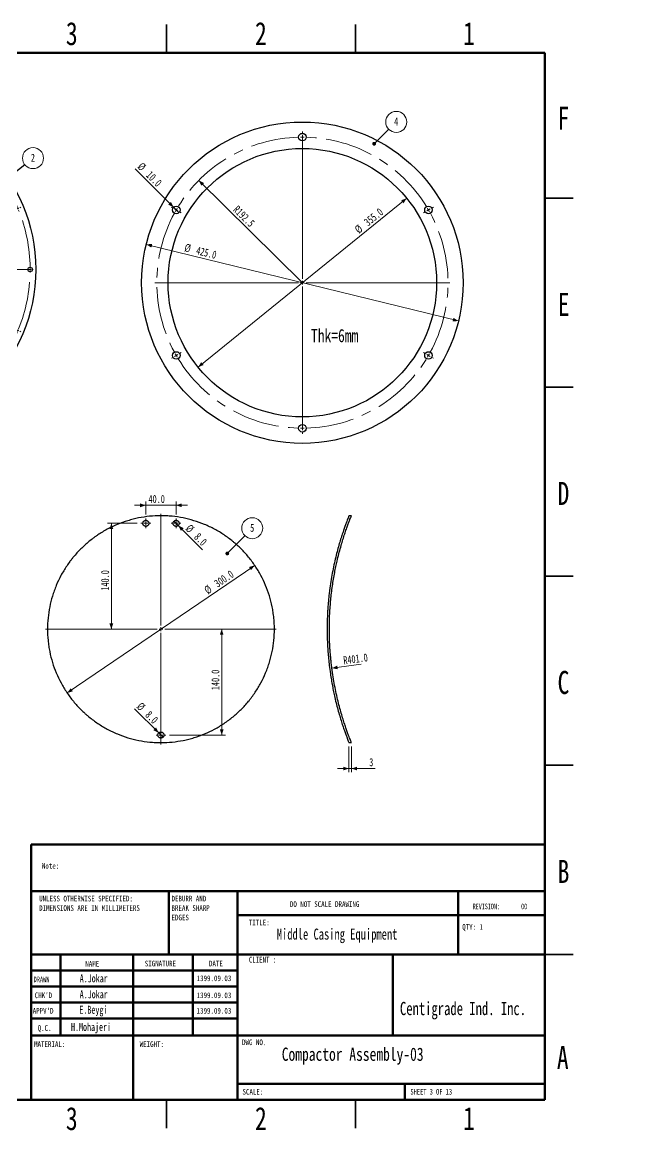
# Paper-space layout 'Sheet3' of a CAD drawing. Header units: millimetres. Extents: x 0 to 433, y 0 to 295.
# Drawn here: x 271.9 to 433.2, y 0 to 295 of the extents above; entities that cross this region are included whole.
import ezdxf

# ---------------------------------------------------------------- set-up
doc = ezdxf.new("R2010")
doc.units = ezdxf.units.MM
doc.linetypes.add('CENTERX2', pattern=[20.32, 12.7, -2.54, 2.54, -2.54])
doc.styles.add('SLDTEXTSTYLE0', font='TXT', dxfattribs={"width": 0.75})
doc.styles.add('SLDTEXTSTYLE1', font='TXT', dxfattribs={"width": 0.686449})
doc.styles.add('SLDTEXTSTYLE2', font='TXT', dxfattribs={"width": 0.652778})
doc.styles.add('SLDTEXTSTYLE3', font='TXT', dxfattribs={"width": 0.692308})
doc.styles.add('SLDTEXTSTYLE4', font='TXT', dxfattribs={"width": 0.7})
doc.dimstyles.new('SLDDIMSTYLE18', dxfattribs={"dimtxt": 2.116667, "dimasz": 1.5, "dimexe": 0, "dimexo": 0.0625, "dimgap": 0.529167, "dimtad": 1, "dimdec": 1, "dimlfac": 5, "dimrnd": 1e-09, "dimzin": 4, "dimdsep": 46, "dimtxsty": 'SLDTEXTSTYLE0', "dimsah": 1, "dimcen": 0, "dimadec": 0, "dimazin": 1, "dimtfac": 1, "dimtdec": 0, "dimtmove": 0, "dimatfit": 3, "dimfxl": 1, "dimfrac": 2, "dimtolj": 1, "dimtzin": 12, "dimarcsym": 0})
doc.dimstyles.new('SLDDIMSTYLE19', dxfattribs={"dimtxt": 2.116667, "dimasz": 1.5, "dimexe": 0, "dimexo": 0.0625, "dimgap": 0.529167, "dimtad": 1, "dimdec": 1, "dimlfac": 5, "dimrnd": 1e-09, "dimzin": 12, "dimdsep": 46, "dimtxsty": 'SLDTEXTSTYLE0', "dimsah": 1, "dimcen": 0, "dimadec": 0, "dimazin": 3, "dimtfac": 1, "dimtdec": 0, "dimtofl": 0, "dimtmove": 0, "dimatfit": 3, "dimfxl": 1, "dimfrac": 2, "dimtolj": 1, "dimtzin": 12, "dimarcsym": 0})
doc.dimstyles.new('SLDDIMSTYLE20', dxfattribs={"dimtxt": 2.116667, "dimasz": 1.5, "dimexe": 0, "dimexo": 0.0625, "dimgap": 0.529167, "dimtad": 1, "dimdec": 1, "dimlfac": 5, "dimrnd": 1e-09, "dimzin": 4, "dimdsep": 46, "dimtxsty": 'SLDTEXTSTYLE0', "dimblk1": 'NONE', "dimsah": 1, "dimcen": 0, "dimadec": 0, "dimazin": 1, "dimtfac": 1, "dimtdec": 0, "dimtmove": 0, "dimatfit": 3, "dimldrblk": 'NONE', "dimfxl": 1, "dimfrac": 2, "dimtolj": 1, "dimtzin": 12, "dimarcsym": 0})
doc.dimstyles.new('SLDDIMSTYLE25', dxfattribs={"dimtxt": 2.116667, "dimasz": 1.5, "dimexe": 0, "dimexo": 0.0625, "dimgap": 0.529167, "dimtad": 1, "dimdec": 1, "dimlfac": 5, "dimrnd": 1e-09, "dimzin": 4, "dimdsep": 46, "dimtxsty": 'SLDTEXTSTYLE0', "dimsah": 1, "dimcen": 0.09, "dimadec": 0, "dimazin": 1, "dimtfac": 1, "dimtdec": 0, "dimtmove": 0, "dimatfit": 0, "dimfxl": 1, "dimfrac": 2, "dimtolj": 1, "dimtzin": 12, "dimarcsym": 0})
doc.dimstyles.new('SLDDIMSTYLE26', dxfattribs={"dimtxt": 2.116667, "dimasz": 1.5, "dimexe": 0, "dimexo": 0.0625, "dimgap": 0.529167, "dimtad": 1, "dimdec": 1, "dimlfac": 5, "dimrnd": 1e-09, "dimzin": 4, "dimdsep": 46, "dimtxsty": 'SLDTEXTSTYLE0', "dimsah": 1, "dimcen": 0.09, "dimadec": 0, "dimazin": 1, "dimtfac": 1, "dimtdec": 0, "dimtofl": 0, "dimtmove": 0, "dimatfit": 3, "dimfxl": 1, "dimfrac": 2, "dimtolj": 1, "dimtzin": 12, "dimarcsym": 0})
doc.dimstyles.new('SLDDIMSTYLE27', dxfattribs={"dimtxt": 2.116667, "dimasz": 1.5, "dimexe": 0, "dimexo": 0.0625, "dimgap": 0.529167, "dimtad": 1, "dimdec": 1, "dimlfac": 5, "dimrnd": 1e-09, "dimzin": 4, "dimdsep": 46, "dimtxsty": 'SLDTEXTSTYLE0', "dimblk1": 'NONE', "dimblk2": 'NONE', "dimsah": 1, "dimcen": 0, "dimadec": 0, "dimazin": 1, "dimtfac": 1, "dimtdec": 0, "dimtofl": 0, "dimtmove": 0, "dimatfit": 3, "dimldrblk": 'NONE', "dimfxl": 1, "dimfrac": 2, "dimtolj": 1, "dimtzin": 12, "dimarcsym": 0})
doc.dimstyles.new('SLDDIMSTYLE28', dxfattribs={"dimtxt": 2.116667, "dimasz": 1.5, "dimexe": 0, "dimexo": 0.0625, "dimgap": 0.529167, "dimtad": 1, "dimdec": 0, "dimlfac": 5, "dimrnd": 1e-09, "dimzin": 12, "dimdsep": 46, "dimtxsty": 'SLDTEXTSTYLE0', "dimsah": 1, "dimcen": 0.09, "dimadec": 0, "dimazin": 3, "dimtfac": 1, "dimtdec": 0, "dimtmove": 0, "dimatfit": 0, "dimfxl": 1, "dimfrac": 2, "dimtolj": 1, "dimtzin": 12, "dimarcsym": 0})
doc.dimstyles.new('SLDDIMSTYLE3', dxfattribs={"dimtxt": 0.18, "dimasz": 1, "dimexe": 0, "dimexo": 0.0625, "dimgap": 0, "dimtad": 0, "dimtih": 1, "dimtoh": 1, "dimdec": 0, "dimrnd": 1e-09, "dimzin": 0, "dimdsep": 46, "dimtxsty": 'Standard', "dimblk1": 'DOT', "dimblk2": 'DOT', "dimsah": 1, "dimcen": 0.09, "dimadec": 0, "dimazin": 0, "dimtfac": 1, "dimtdec": 0, "dimtofl": 0, "dimtmove": 0, "dimatfit": 3, "dimldrblk": 'DOT', "dimfxl": 1, "dimfrac": 2, "dimtolj": 1, "dimtzin": 0, "dimarcsym": 0})

# ---------------------------------------------------------------- blocks, each defined once
blk = doc.blocks.new('SW_NOTE_38')
at = {"color": 0, "linetype": 'Continuous', "lineweight": 0, "char_height": 1.5, "attachment_point": 1, "style": 'SLDTEXTSTYLE0'}
for s, insert in [('UNLESS OTHERWISE SPECIFIED:', (0, 1.93)), ('DIMENSIONS ARE IN MILLIMETERS', (0, -0.57))]:
    blk.add_mtext(s, dxfattribs=dict(at, insert=insert))
blk = doc.blocks.new('SW_NOTE_39')
at = {"color": 0, "linetype": 'Continuous', "lineweight": 0, "char_height": 1.5, "attachment_point": 1, "style": 'SLDTEXTSTYLE0'}
for s, insert in [('DEBURR AND', (0, 1.93)), ('BREAK SHARP', (0, -0.57)), ('EDGES', (0, -3.07))]:
    blk.add_mtext(s, dxfattribs=dict(at, insert=insert))
blk = doc.blocks.new('SW_NOTE_42')
at = {"color": 0, "linetype": 'Continuous', "lineweight": 0}
blk.add_circle((2.2, 1.71), 2.78, dxfattribs=at)
at = {"color": 0, "linetype": 'Continuous', "lineweight": 0, "insert": (2.17, 2.87), "char_height": 2.12, "attachment_point": 2, "style": 'SLDTEXTSTYLE0'}
blk.add_mtext('2', dxfattribs=at)
blk = doc.blocks.new('_DOT')
at = {"color": 0, "linetype": 'ByBlock', "lineweight": -2}
blk.add_line((-0.5, 0), (-1, 0), dxfattribs=at)
at = {"color": 0, "linetype": 'ByBlock', "const_width": 0.5}
blk.add_lwpolyline([(-0.25, 0, 1), (0.25, 0, 1)], format="xyb", close=True, dxfattribs=at)
blk = doc.blocks.new('SW_CENTERMARKSYMBOL_4')
at = {"color": 0, "linetype": 'Continuous', "lineweight": 0}
for p, q in [((-38.99, 26.55), (-38.99, 26.9)), ((-55.33, 23.3), (-55.46, 23.62)), ((-38.99, -15.65), (-38.99, 26.3)), ((-38.99, 26.05), (-38.99, 26.3)), ((-38.99, 26.05), (-38.99, 25.8)), ((-38.99, 25.55), (-38.99, 25.2)), ((-22.65, 23.3), (-22.51, 23.62)), ((-55.14, 22.84), (-55.23, 23.07)), ((-55.14, 22.84), (-55.04, 22.61)), ((-54.95, 22.38), (-54.81, 22.05)), ((-23.03, 22.38), (-23.16, 22.05)), ((-22.84, 22.84), (-22.93, 22.61)), ((-22.84, 22.84), (-22.74, 23.07)), ((-69.18, 14.04), (-69.43, 14.29)), ((-68.83, 13.69), (-69, 13.87)), ((-68.83, 13.69), (-68.65, 13.51)), ((-68.47, 13.34), (-68.23, 13.09)), ((-9.5, 13.34), (-9.75, 13.09)), ((-9.15, 13.69), (-9.32, 13.51)), ((-9.15, 13.69), (-8.97, 13.87)), ((-8.79, 14.04), (-8.55, 14.29)), ((-78.44, 0.19), (-78.76, 0.33)), ((-77.98, 0), (-78.21, 0.1)), ((0, 0), (-0.23, -0.1)), ((0, 0), (0.23, 0.1)), ((0.46, 0.19), (0.79, 0.33)), ((-77.98, 0), (-77.74, -0.1)), ((-77.51, -0.19), (-77.19, -0.33)), ((-0.46, -0.19), (-0.79, -0.33)), ((-81.69, -16.15), (-82.04, -16.15)), ((-39.49, -16.15), (-81.44, -16.15)), ((-81.19, -16.15), (-81.44, -16.15)), ((-81.19, -16.15), (-80.94, -16.15)), ((-80.69, -16.15), (-80.34, -16.15)), ((-38.99, -16.15), (-39.24, -16.15)), ((-38.99, -16.15), (-38.99, -15.9)), ((-38.99, -16.15), (-38.99, -16.4)), ((-38.99, -16.15), (-38.74, -16.15)), ((-38.99, -16.65), (-38.99, -58.6)), ((-38.49, -16.15), (3.46, -16.15)), ((2.71, -16.15), (2.36, -16.15)), ((3.21, -16.15), (2.96, -16.15)), ((3.21, -16.15), (3.46, -16.15)), ((3.71, -16.15), (4.06, -16.15)), ((-77.98, -32.3), (-78.21, -32.39)), ((-77.98, -32.3), (-77.74, -32.2)), ((-77.51, -32.11), (-77.19, -31.97)), ((-0.46, -32.11), (-0.79, -31.97)), ((0, -32.3), (-0.23, -32.2)), ((0, -32.3), (0.23, -32.39)), ((-78.44, -32.49), (-78.76, -32.62)), ((0.46, -32.49), (0.79, -32.62)), ((-69.18, -46.34), (-69.43, -46.59)), ((-68.83, -45.99), (-69, -46.17)), ((-68.83, -45.99), (-68.65, -45.81)), ((-68.47, -45.64), (-68.23, -45.39)), ((-9.5, -45.64), (-9.75, -45.39)), ((-9.15, -45.99), (-9.32, -45.81)), ((-9.15, -45.99), (-8.97, -46.17)), ((-8.79, -46.34), (-8.55, -46.59)), ((-55.33, -55.6), (-55.46, -55.92)), ((-55.14, -55.14), (-55.23, -55.37)), ((-55.14, -55.14), (-55.04, -54.91)), ((-54.95, -54.68), (-54.81, -54.35)), ((-23.03, -54.68), (-23.16, -54.35)), ((-22.84, -55.14), (-22.93, -54.91)), ((-22.84, -55.14), (-22.74, -55.37)), ((-22.65, -55.6), (-22.51, -55.92)), ((-38.99, -57.85), (-38.99, -57.5)), ((-38.99, -58.35), (-38.99, -58.1)), ((-38.99, -58.35), (-38.99, -58.6)), ((-38.99, -58.85), (-38.99, -59.2))]:
    blk.add_line(p, q, dxfattribs=at)
at = {"color": 0, "linetype": 'CENTERX2', "lineweight": 0}
for start, end in [(90.6789, 111.8211), (68.1789, 89.3211), (113.1789, 134.3211), (45.6789, 66.8211), (135.6789, 156.8211), (23.1789, 44.3211), (158.1789, 179.3211), (0.6789, 21.8211), (180.6789, 201.8211), (338.1789, 359.3211), (203.1789, 224.3211), (315.6789, 336.8211), (225.6789, 246.8211), (293.1789, 314.3211), (248.1789, 269.3211), (270.6789, 291.8211)]:
    blk.add_arc((-38.99, -16.15), 42.2, start, end, dxfattribs=at)
at = {"color": 0, "linetype": 'Continuous', "lineweight": 0}
for start, end in [(90, 90.3394), (89.6606, 90), (112.5, 112.8394), (112.1606, 112.5), (67.5, 67.8394), (67.1606, 67.5), (135, 135.3394), (134.6606, 135), (45, 45.3394), (44.6606, 45), (157.1606, 157.5), (22.5, 22.8394), (22.1606, 22.5), (157.5, 157.8394), (179.6606, 180), (180, 180.3394), (0, 0.3394), (359.6606, 0), (202.1606, 202.5), (202.5, 202.8394), (337.1606, 337.5), (337.5, 337.8394), (224.6606, 225), (225, 225.3394), (314.6606, 315), (315, 315.3394), (247.1606, 247.5), (247.5, 247.8394), (292.1606, 292.5), (292.5, 292.8394), (269.6606, 270), (270, 270.3394)]:
    blk.add_arc((-38.99, -16.15), 42.2, start, end, dxfattribs=at)
blk = doc.blocks.new('_D_38')
at = {"color": 7, "linetype": 'Continuous', "lineweight": 18}
blk.add_line((373.5, 248.51), (318.32, 203.83), dxfattribs=at)
for points in [[(373.5, 248.51), (372.02, 247.96), (372.65, 247.18)], [(318.32, 203.83), (319.8, 204.39), (319.17, 205.16)]]:
    blk.add_solid(points, dxfattribs=at)
at = {"color": 7, "linetype": 'Continuous', "lineweight": 18, "char_height": 2.117, "attachment_point": 1, "rotation": 38.9989, "style": 'SLDTEXTSTYLE0'}
for s, insert in [('355.0', (361.97, 242.68)), ('%%c', (359.49, 240.67))]:
    blk.add_mtext(s, dxfattribs=dict(at, insert=insert))
blk = doc.blocks.new('_D_39')
at = {"color": 7, "linetype": 'Continuous', "lineweight": 18}
blk.add_line((318.51, 253.22), (345.91, 226.17), dxfattribs=at)
blk.add_solid([(318.51, 253.22), (319.23, 251.81), (319.93, 252.52)], dxfattribs=at)
at = {"color": 7, "linetype": 'Continuous', "lineweight": 18, "insert": (328.91, 246.78), "char_height": 2.117, "attachment_point": 1, "rotation": 315.3683, "style": 'SLDTEXTSTYLE0'}
blk.add_mtext('R192.5', dxfattribs=at)
blk = doc.blocks.new('_D_40')
at = {"color": 7, "linetype": 'Continuous', "lineweight": 18}
blk.add_line((304.63, 236.3), (387.18, 216.04), dxfattribs=at)
for points in [[(304.63, 236.3), (305.97, 235.46), (306.21, 236.43)], [(387.18, 216.04), (385.85, 216.88), (385.61, 215.91)]]:
    blk.add_solid(points, dxfattribs=at)
at = {"color": 7, "linetype": 'Continuous', "lineweight": 18, "char_height": 2.117, "attachment_point": 1, "rotation": 346.2093, "style": 'SLDTEXTSTYLE0'}
for s, insert in [('%%c', (315.06, 236.55)), ('425.0', (318.16, 235.79))]:
    blk.add_mtext(s, dxfattribs=dict(at, insert=insert))
blk = doc.blocks.new('_D_41')
at = {"color": 7, "linetype": 'Continuous', "lineweight": 18}
for q in [(301.72, 256.27), (313.27, 244.72)]:
    blk.add_line((311.86, 246.13), q, dxfattribs=at)
blk.add_solid([(311.86, 246.13), (311.15, 247.54), (310.45, 246.84)], dxfattribs=at)
at = {"color": 7, "linetype": 'Continuous', "lineweight": 18, "char_height": 2.117, "attachment_point": 1, "rotation": 315, "style": 'SLDTEXTSTYLE0'}
for s, insert in [('%%c', (303.64, 258.18)), ('10.0', (305.9, 255.92))]:
    blk.add_mtext(s, dxfattribs=dict(at, insert=insert))
blk = doc.blocks.new('_NONE')
blk = doc.blocks.new('SW_NOTE_43')
at = {"color": 0, "linetype": 'Continuous', "lineweight": 0}
blk.add_circle((1.98, 1.95), 2.78, dxfattribs=at)
at = {"color": 0, "linetype": 'Continuous', "lineweight": 0, "insert": (1.96, 3.12), "char_height": 2.12, "attachment_point": 2, "style": 'SLDTEXTSTYLE0'}
blk.add_mtext('4', dxfattribs=at)
blk = doc.blocks.new('SW_CENTERMARKSYMBOL_5')
at = {"color": 0, "linetype": 'Continuous', "lineweight": 0}
for p, q in [((33.34, 20.25), (33.34, 20.75)), ((33.34, -18.25), (33.34, 19.75)), ((33.34, 19.25), (33.34, 19.75)), ((33.34, 19.25), (33.34, 18.75)), ((33.34, 18.25), (33.34, 17.75)), ((-0.87, 0.5), (-1.3, 0.75)), ((0, 0), (-0.43, 0.25)), ((0, 0), (0.43, -0.25)), ((66.68, 0), (66.25, -0.25)), ((66.68, 0), (67.12, 0.25)), ((67.55, 0.5), (67.98, 0.75)), ((0.87, -0.5), (1.3, -0.75)), ((65.82, -0.5), (65.38, -0.75)), ((32.34, -19.25), (-5.66, -19.25)), ((33.34, -19.25), (32.84, -19.25)), ((33.34, -19.25), (33.34, -18.75)), ((33.34, -19.25), (33.34, -19.75)), ((33.34, -19.25), (33.84, -19.25)), ((33.34, -20.25), (33.34, -58.25)), ((34.34, -19.25), (72.34, -19.25)), ((0, -38.5), (0.43, -38.25)), ((0.87, -38), (1.3, -37.75)), ((65.82, -38), (65.38, -37.75)), ((66.68, -38.5), (66.25, -38.25)), ((-0.87, -39), (-1.3, -39.25)), ((0, -38.5), (-0.43, -38.75)), ((66.68, -38.5), (67.12, -38.75)), ((67.55, -39), (67.98, -39.25)), ((33.34, -56.75), (33.34, -56.25)), ((33.34, -57.75), (33.34, -57.25)), ((33.34, -57.75), (33.34, -58.25)), ((33.34, -58.75), (33.34, -59.25))]:
    blk.add_line(p, q, dxfattribs=at)
at = {"color": 0, "linetype": 'CENTERX2', "lineweight": 0}
for start, end in [(91.4882, 148.5118), (31.4882, 88.5118), (151.4882, 208.5118), (331.4882, 28.5118), (211.4882, 268.5118), (271.4882, 328.5118)]:
    blk.add_arc((33.34, -19.25), 38.5, start, end, dxfattribs=at)
at = {"color": 0, "linetype": 'Continuous', "lineweight": 0}
for start, end in [(90, 90.7441), (89.2559, 90), (150, 150.7441), (149.2559, 150), (30, 30.7441), (29.2559, 30), (209.2559, 210), (330, 330.7441), (210, 210.7441), (329.2559, 330), (269.2559, 270), (270, 270.7441)]:
    blk.add_arc((33.34, -19.25), 38.5, start, end, dxfattribs=at)
blk = doc.blocks.new('_D_50')
at = {"color": 7, "linetype": 'Continuous', "lineweight": 18}
blk.add_line((333.31, 151.39), (283.71, 117.64), dxfattribs=at)
for points in [[(333.31, 151.39), (331.79, 150.96), (332.35, 150.14)], [(283.71, 117.64), (285.23, 118.07), (284.67, 118.89)]]:
    blk.add_solid(points, dxfattribs=at)
at = {"color": 7, "linetype": 'Continuous', "lineweight": 18, "char_height": 2.117, "attachment_point": 1, "rotation": 34.2381, "style": 'SLDTEXTSTYLE0'}
for s, insert in [('300.0', (322.34, 147.22)), ('%%c', (319.7, 145.42))]:
    blk.add_mtext(s, dxfattribs=dict(at, insert=insert))
blk = doc.blocks.new('_D_51')
at = {"color": 7, "linetype": 'Continuous', "lineweight": 18}
for p, q in [((304.51, 164.82), (304.51, 168.28)), ((312.51, 164.82), (312.51, 168.28)), ((304.51, 167.28), (301.51, 167.28)), ((312.51, 167.28), (304.51, 167.28)), ((312.51, 167.28), (315.51, 167.28))]:
    blk.add_line(p, q, dxfattribs=at)
for points in [[(304.51, 167.28), (303.01, 167.78), (303.01, 166.78)], [(312.51, 167.28), (314.01, 166.78), (314.01, 167.78)]]:
    blk.add_solid(points, dxfattribs=at)
at = {"color": 7, "linetype": 'Continuous', "lineweight": 18, "insert": (305.23, 170.01), "char_height": 2.117, "attachment_point": 1, "style": 'SLDTEXTSTYLE0'}
blk.add_mtext('40.0', dxfattribs=at)
blk = doc.blocks.new('_D_52')
at = {"color": 7, "linetype": 'Continuous', "lineweight": 18}
for q in [(311.95, 163.08), (319.49, 155.54)]:
    blk.add_line((313.08, 161.95), q, dxfattribs=at)
blk.add_solid([(313.08, 161.95), (313.79, 160.54), (314.49, 161.24)], dxfattribs=at)
at = {"color": 7, "linetype": 'Continuous', "lineweight": 18, "char_height": 2.117, "attachment_point": 1, "rotation": 315, "style": 'SLDTEXTSTYLE0'}
for s, insert in [('%%c', (316.35, 162.45)), ('8.0', (318.61, 160.19))]:
    blk.add_mtext(s, dxfattribs=dict(at, insert=insert))
blk = doc.blocks.new('_D_53')
at = {"color": 7, "linetype": 'Continuous', "lineweight": 18}
for p, q in [((302.21, 162.52), (294.41, 162.52)), ((295.41, 162.52), (295.41, 134.52))]:
    blk.add_line(p, q, dxfattribs=at)
for points in [[(295.41, 162.52), (294.91, 161.02), (295.91, 161.02)], [(295.41, 134.52), (295.91, 136.02), (294.91, 136.02)]]:
    blk.add_solid(points, dxfattribs=at)
at = {"color": 7, "linetype": 'Continuous', "lineweight": 18, "insert": (292.68, 144.72), "char_height": 2.117, "attachment_point": 1, "rotation": 90, "style": 'SLDTEXTSTYLE0'}
blk.add_mtext('140.0', dxfattribs=at)
blk = doc.blocks.new('_D_54')
at = {"color": 7, "linetype": 'Continuous', "lineweight": 18}
for p, q in [((324.58, 106.52), (324.58, 134.52)), ((310.81, 106.52), (325.58, 106.52))]:
    blk.add_line(p, q, dxfattribs=at)
for points in [[(324.58, 134.52), (324.08, 133.02), (325.08, 133.02)], [(324.58, 106.52), (325.08, 108.02), (324.08, 108.02)]]:
    blk.add_solid(points, dxfattribs=at)
at = {"color": 7, "linetype": 'Continuous', "lineweight": 18, "insert": (321.85, 118.39), "char_height": 2.117, "attachment_point": 1, "rotation": 90, "style": 'SLDTEXTSTYLE0'}
blk.add_mtext('140.0', dxfattribs=at)
blk = doc.blocks.new('_D_55')
at = {"color": 7, "linetype": 'Continuous', "lineweight": 18}
for q in [(301.54, 113.48), (309.08, 105.95)]:
    blk.add_line((307.95, 107.08), q, dxfattribs=at)
blk.add_solid([(307.95, 107.08), (307.24, 108.5), (306.53, 107.79)], dxfattribs=at)
at = {"color": 7, "linetype": 'Continuous', "lineweight": 18, "char_height": 2.117, "attachment_point": 1, "rotation": 315, "style": 'SLDTEXTSTYLE0'}
for s, insert in [('%%c', (303.43, 115.37)), ('8.0', (305.69, 113.11))]:
    blk.add_mtext(s, dxfattribs=dict(at, insert=insert))
blk = doc.blocks.new('SW_NOTE_45')
at = {"color": 0, "linetype": 'Continuous', "lineweight": 0}
blk.add_circle((1.95, 1.98), 2.78, dxfattribs=at)
at = {"color": 0, "linetype": 'Continuous', "lineweight": 0, "insert": (1.93, 3.14), "char_height": 2.12, "attachment_point": 2, "style": 'SLDTEXTSTYLE0'}
blk.add_mtext('5', dxfattribs=at)
blk = doc.blocks.new('SW_CENTERMARKSYMBOL_7')
at = {"color": 0, "linetype": 'Continuous', "lineweight": 0}
for p, q in [((0, 1), (0, 30.5)), ((-1, 0), (-30.5, 0)), ((0, 0), (-0.5, 0)), ((0, 0), (0, 0.5)), ((0, 0), (0, -0.5)), ((0, 0), (0.5, 0)), ((1, 0), (30.5, 0)), ((0, -1), (0, -30.5))]:
    blk.add_line(p, q, dxfattribs=at)
blk = doc.blocks.new('SW_CENTERMARKSYMBOL_8')
at = {"color": 0, "linetype": 'Continuous', "lineweight": 0}
for p, q in [((-1, 0), (-1.3, 0)), ((0, 0), (-0.5, 0)), ((0, 1), (0, 1.3)), ((0, 0), (0, 0.5)), ((0, 0), (0, -0.5)), ((0, 0), (0.5, 0)), ((1, 0), (1.3, 0)), ((0, -1), (0, -1.3))]:
    blk.add_line(p, q, dxfattribs=at)
blk = doc.blocks.new('SW_CENTERMARKSYMBOL_9')
at = {"color": 0, "linetype": 'Continuous', "lineweight": 0}
for p, q in [((-1, 0), (-1.3, 0)), ((0, 0), (-0.5, 0)), ((0, 1), (0, 1.3)), ((0, 0), (0, 0.5)), ((0, 0), (0, -0.5)), ((0, 0), (0.5, 0)), ((1, 0), (1.3, 0)), ((0, -1), (0, -1.3))]:
    blk.add_line(p, q, dxfattribs=at)
blk = doc.blocks.new('SW_CENTERMARKSYMBOL_10')
at = {"color": 0, "linetype": 'Continuous', "lineweight": 0}
for p, q in [((-1, 0), (-1.3, 0)), ((0, 0), (-0.5, 0)), ((0, 1), (0, 1.3)), ((0, 0), (0, 0.5)), ((0, 0), (0, -0.5)), ((0, 0), (0.5, 0)), ((1, 0), (1.3, 0)), ((0, -1), (0, -1.3))]:
    blk.add_line(p, q, dxfattribs=at)
blk = doc.blocks.new('_D_56')
at = {"color": 7, "linetype": 'Continuous', "lineweight": 18, "insert": (356.61, 127.3), "char_height": 2.117, "attachment_point": 1, "rotation": 7.3815, "style": 'SLDTEXTSTYLE0'}
blk.add_mtext('R401.0', dxfattribs=at)
blk = doc.blocks.new('_D_57')
at = {"color": 7, "linetype": 'Continuous', "lineweight": 18}
for p, q in [((358.22, 103.52), (358.22, 96.65)), ((358.87, 103.52), (358.87, 96.65)), ((358.22, 97.65), (355.22, 97.65)), ((358.22, 97.65), (358.87, 97.65)), ((358.87, 97.65), (365.15, 97.65))]:
    blk.add_line(p, q, dxfattribs=at)
for points in [[(358.22, 97.65), (356.72, 98.15), (356.72, 97.15)], [(358.87, 97.65), (360.37, 97.15), (360.37, 98.15)]]:
    blk.add_solid(points, dxfattribs=at)
at = {"color": 7, "linetype": 'Continuous', "lineweight": 18, "insert": (363.59, 100.38), "char_height": 2.12, "attachment_point": 1, "style": 'SLDTEXTSTYLE0'}
blk.add_mtext('3', dxfattribs=at)

psp = doc.layouts.new('Sheet3')

# ---------------------------------------------------------------- linework, layer by layer
at = {"color": 7, "linetype": 'Continuous', "lineweight": 35}
for p, q in [((310, 287), (310, 294.5)), ((360, 287), (360, 294.5)), ((410, 248.5), (417.5, 248.5)), ((410, 198.5), (417.5, 198.5)), ((417.5, 148.5), (410, 148.5)), ((410, 148.5), (417.5, 148.5)), ((410, 98.5), (417.5, 98.5)), ((410, 48.5), (417.5, 48.5)), ((310, 10), (310, 2.5)), ((360, 10), (360, 2.5))]:
    psp.add_line(p, q, dxfattribs=at)
at = {"color": 7, "linetype": 'Continuous', "lineweight": 70}
for p, q in [((10, 287), (410, 287)), ((410, 287), (410, 10)), ((410, 10), (10, 10))]:
    psp.add_line(p, q, dxfattribs=at)
at = {"color": 7, "linetype": 'Continuous', "lineweight": 25}
for p, q in [((358.8672, 164.5153), (358.2207, 164.5153)), ((358.2207, 104.5153), (358.8672, 104.5153))]:
    psp.add_line(p, q, dxfattribs=at)
at = {"color": 7, "linetype": 'Continuous', "lineweight": 18}
psp.add_line((353.7096, 124.2116), (361.4715, 125.2172), dxfattribs=at)
at = {"color": 7, "linetype": 'Continuous', "lineweight": 50}
for p, q in [((274.2, 77.597), (410, 77.597)), ((274.2, 77.597), (274.2, 65.25)), ((274.2, 65.25), (410, 65.25)), ((274.2, 65.25), (274.2, 10.25)), ((310.6, 65.25), (310.6, 48.5)), ((328.8, 65.25), (328.8, 10)), ((387.09, 48.5), (387.09, 65.25)), ((410, 58.875), (328.8, 58.875)), ((410, 48.5), (274.2, 48.5)), ((282, 48.5), (282, 27)), ((301.191, 48.5), (301.191, 10.25)), ((316.9061, 48.5), (316.9061, 27)), ((328.8, 10.25), (328.8, 48.5)), ((369.7859, 27), (369.7859, 48.5)), ((328.8, 44.25), (274.2, 44.25)), ((328.8, 40), (274.2, 40)), ((328.8, 35.75), (274.2, 35.75)), ((328.8, 31.5), (274.2, 31.5)), ((284.6, 27), (274.2, 27)), ((284.6, 27), (410, 27)), ((328.8, 14.25), (410, 14.25)), ((373, 10), (373, 14.25))]:
    psp.add_line(p, q, dxfattribs=at)
at = {"color": 7, "linetype": 'Continuous', "lineweight": 25}
for centre, radius in [((231.7205, 229.6645), 43.7), ((345.9087, 226.1723), 42.5), ((345.9087, 264.6723), 1), ((345.9087, 226.1723), 35.5), ((312.5667, 245.4223), 1), ((379.2507, 245.4223), 1), ((273.9205, 229.6645), 0.6), ((312.5667, 206.9223), 1), ((379.2507, 206.9223), 1), ((345.9087, 187.6723), 1)]:
    psp.add_circle(centre, radius, dxfattribs=at)
for points, knots in [([(278.5125, 134.5153), (278.5125, 135.5155), (278.5624, 136.5065), (278.758, 138.4707), (278.9038, 139.4438), (279.2902, 141.3727), (279.5308, 142.3284), (279.8922, 143.5119), (279.9675, 143.748), (280.1242, 144.2192), (280.2054, 144.4537), (280.457, 145.1518), (280.6355, 145.611), (281.2025, 146.9703), (281.6224, 147.8523), (282.5447, 149.5694), (283.0471, 150.4045), (283.863, 151.6221), (284.1455, 152.0221), (284.5851, 152.6133), (284.7341, 152.8087), (285.036, 153.1946), (285.189, 153.3853), (285.9643, 154.3277), (286.6172, 155.0466), (287.9873, 156.4163), (288.7045, 157.0672), (289.8296, 157.9927), (290.2129, 158.2927), (290.8004, 158.7298), (290.9983, 158.8733), (291.3984, 159.1561), (291.6008, 159.2954), (292.6211, 159.9796), (293.4583, 160.483), (295.1742, 161.4047), (296.0529, 161.823), (297.8523, 162.5744), (298.7732, 162.9075), (300.1875, 163.3413), (300.6647, 163.475), (301.6297, 163.7194), (302.1134, 163.8291), (303.5679, 164.1216), (304.5421, 164.2677), (306.4997, 164.4639), (307.4831, 164.5139), (308.965, 164.516), (309.4601, 164.5045), (310.2046, 164.4686), (310.4531, 164.4535), (310.9505, 164.4171), (311.1999, 164.3958), (312.4408, 164.2737), (313.4197, 164.1276), (315.3512, 163.7421), (316.3037, 163.5026), (318.1829, 162.931), (319.1095, 162.5988), (320.2514, 162.1244), (320.4788, 162.0266), (320.9294, 161.8261), (321.153, 161.7234), (321.8187, 161.4075), (322.2556, 161.1868), (323.5464, 160.4949), (324.3803, 159.9939), (325.9963, 158.9133), (326.7784, 158.3336), (327.7236, 157.5586), (327.911, 157.4011), (328.2825, 157.0809), (328.4664, 156.9185), (329.0104, 156.4259), (329.3638, 156.0899), (330.3964, 155.059), (331.0483, 154.3415), (332.2806, 152.846), (332.861, 152.0681), (333.6774, 150.8545), (333.9404, 150.4421), (334.448, 149.6014), (334.6931, 149.172), (335.3927, 147.8729), (335.8138, 146.9891), (336.5675, 145.1865), (336.9, 144.2676), (337.476, 142.3942), (337.7193, 141.4397), (338.0148, 139.9798), (338.1018, 139.4874), (338.2507, 138.5016), (338.3127, 138.0075), (338.4619, 136.5214), (338.5122, 135.5259), (338.5128, 133.5251), (338.4633, 132.5338), (338.2682, 130.5691), (338.1227, 129.5957), (337.7368, 127.6663), (337.4963, 126.7104), (337.1353, 125.5266), (337.06, 125.2904), (336.9034, 124.8191), (336.8222, 124.5845), (336.5707, 123.8861), (336.3923, 123.4268), (335.8256, 122.067), (335.4057, 121.1847), (334.4836, 119.467), (333.9814, 118.6316), (333.1655, 117.4136), (332.8831, 117.0134), (332.4435, 116.422), (332.2944, 116.2266), (331.9926, 115.8405), (331.8395, 115.6498), (331.0643, 114.7069), (330.4114, 113.9878), (329.0412, 112.6176), (328.3239, 111.9664), (327.1987, 111.0406), (326.8154, 110.7405), (326.2279, 110.3032), (326.0299, 110.1596), (325.6298, 109.8768), (325.4274, 109.7374), (324.4069, 109.0529), (323.5695, 108.5493), (321.8534, 107.6272), (320.9746, 107.2088), (319.1748, 106.4571), (318.2538, 106.1238), (316.8392, 105.6898), (316.3619, 105.5561), (315.3967, 105.3116), (314.9129, 105.2019), (313.4581, 104.9093), (312.4837, 104.763), (310.5257, 104.5668), (309.5421, 104.5167), (308.0599, 104.5147), (307.5647, 104.5262), (306.82, 104.5621), (306.5715, 104.5771), (306.0739, 104.6136), (305.8245, 104.6349), (304.5834, 104.757), (303.6043, 104.9032), (301.6724, 105.2889), (300.7197, 105.5285), (298.8402, 106.1003), (297.9134, 106.4326), (296.7712, 106.9073), (296.5438, 107.0051), (296.0931, 107.2056), (295.8695, 107.3084), (295.2037, 107.6245), (294.7667, 107.8453), (293.4758, 108.5374), (292.6418, 109.0386), (291.0255, 110.1196), (290.2433, 110.6995), (289.298, 111.4748), (289.1106, 111.6324), (288.739, 111.9527), (288.5551, 112.1152), (288.0111, 112.608), (287.6577, 112.9442), (286.6251, 113.9754), (285.9732, 114.6932), (284.7408, 116.1892), (284.1605, 116.9674), (283.3442, 118.1815), (283.0812, 118.594), (282.5736, 119.435), (282.3286, 119.8646), (281.6292, 121.1641), (281.2082, 122.0482), (280.4548, 123.8513), (280.1224, 124.7705), (279.5468, 126.6445), (279.3037, 127.5993), (279.0086, 129.0597), (278.9217, 129.5522), (278.7731, 130.5383), (278.7112, 131.0326), (278.5624, 132.5189), (278.5125, 133.5151), (278.5125, 134.5153)], [0, 0, 0, 0, 0.015625, 0.015625, 0.03125, 0.03125, 0.046875, 0.046875, 0.05078125, 0.05078125, 0.0546875, 0.0546875, 0.0625, 0.0625, 0.078125, 0.078125, 0.09375, 0.09375, 0.1015625, 0.1015625, 0.10546875, 0.10546875, 0.109375, 0.109375, 0.125, 0.125, 0.140625, 0.140625, 0.1484375, 0.1484375, 0.15234375, 0.15234375, 0.15625, 0.15625, 0.171875, 0.171875, 0.1875, 0.1875, 0.203125, 0.203125, 0.2109375, 0.2109375, 0.21875, 0.21875, 0.234375, 0.234375, 0.25, 0.25, 0.2578125, 0.2578125, 0.26171875, 0.26171875, 0.265625, 0.265625, 0.28125, 0.28125, 0.296875, 0.296875, 0.3125, 0.3125, 0.31640625, 0.31640625, 0.3203125, 0.3203125, 0.328125, 0.328125, 0.34375, 0.34375, 0.359375, 0.359375, 0.36328125, 0.36328125, 0.3671875, 0.3671875, 0.375, 0.375, 0.390625, 0.390625, 0.40625, 0.40625, 0.4140625, 0.4140625, 0.421875, 0.421875, 0.4375, 0.4375, 0.453125, 0.453125, 0.46875, 0.46875, 0.4765625, 0.4765625, 0.484375, 0.484375, 0.5, 0.5, 0.515625, 0.515625, 0.53125, 0.53125, 0.546875, 0.546875, 0.55078125, 0.55078125, 0.5546875, 0.5546875, 0.5625, 0.5625, 0.578125, 0.578125, 0.59375, 0.59375, 0.6015625, 0.6015625, 0.60546875, 0.60546875, 0.609375, 0.609375, 0.625, 0.625, 0.640625, 0.640625, 0.6484375, 0.6484375, 0.65234375, 0.65234375, 0.65625, 0.65625, 0.671875, 0.671875, 0.6875, 0.6875, 0.703125, 0.703125, 0.7109375, 0.7109375, 0.71875, 0.71875, 0.734375, 0.734375, 0.75, 0.75, 0.7578125, 0.7578125, 0.76171875, 0.76171875, 0.765625, 0.765625, 0.78125, 0.78125, 0.796875, 0.796875, 0.8125, 0.8125, 0.81640625, 0.81640625, 0.8203125, 0.8203125, 0.828125, 0.828125, 0.84375, 0.84375, 0.859375, 0.859375, 0.86328125, 0.86328125, 0.8671875, 0.8671875, 0.875, 0.875, 0.890625, 0.890625, 0.90625, 0.90625, 0.9140625, 0.9140625, 0.921875, 0.921875, 0.9375, 0.9375, 0.953125, 0.953125, 0.96875, 0.96875, 0.9765625, 0.9765625, 0.984375, 0.984375, 1, 1, 1, 1]), ([(303.7125, 162.5153), (303.7125, 162.4642), (303.7174, 162.4137), (303.7365, 162.3144), (303.7509, 162.2651), (303.7893, 162.1695), (303.8128, 162.1241), (303.8687, 162.0377), (303.9014, 161.9963), (303.9744, 161.921), (304.0143, 161.8872), (304.1011, 161.8272), (304.1487, 161.8008), (304.2469, 161.7588), (304.2979, 161.7427), (304.4039, 161.7209), (304.4583, 161.7153), (304.566, 161.7153), (304.6204, 161.7208), (304.7266, 161.7426), (304.7777, 161.7587), (304.8762, 161.8008), (304.9236, 161.827), (305.0106, 161.8871), (305.0508, 161.9212), (305.1243, 161.9971), (305.1565, 162.0379), (305.2125, 162.1245), (305.2364, 162.171), (305.2744, 162.2662), (305.2887, 162.315), (305.3078, 162.4149), (305.3126, 162.4662), (305.3124, 162.5674), (305.3076, 162.6176), (305.2882, 162.7176), (305.2736, 162.767), (305.2356, 162.8613), (305.2121, 162.9067), (305.1558, 162.9937), (305.1233, 163.0346), (305.0511, 163.1091), (305.0113, 163.1431), (304.9234, 163.2038), (304.877, 163.2295), (304.7792, 163.2714), (304.7272, 163.2879), (304.6213, 163.3097), (304.5678, 163.3152), (304.4596, 163.3154), (304.4048, 163.3099), (304.2995, 163.2883), (304.2479, 163.2722), (304.1488, 163.2299), (304.1023, 163.2042), (304.0153, 163.1442), (303.9745, 163.1097), (303.9019, 163.0348), (303.8696, 162.9943), (303.8131, 162.9072), (303.7894, 162.8613), (303.7323, 162.7196), (303.7125, 162.6177), (303.7125, 162.5153)], [0, 0, 0, 0, 0.03125, 0.03125, 0.0625, 0.0625, 0.09375, 0.09375, 0.125, 0.125, 0.15625, 0.15625, 0.1875, 0.1875, 0.21875, 0.21875, 0.25, 0.25, 0.28125, 0.28125, 0.3125, 0.3125, 0.34375, 0.34375, 0.375, 0.375, 0.40625, 0.40625, 0.4375, 0.4375, 0.46875, 0.46875, 0.5, 0.5, 0.53125, 0.53125, 0.5625, 0.5625, 0.59375, 0.59375, 0.625, 0.625, 0.65625, 0.65625, 0.6875, 0.6875, 0.71875, 0.71875, 0.75, 0.75, 0.78125, 0.78125, 0.8125, 0.8125, 0.84375, 0.84375, 0.875, 0.875, 0.90625, 0.90625, 0.9375, 0.9375, 1, 1, 1, 1]), ([(311.7125, 162.5153), (311.7125, 162.4642), (311.7174, 162.4137), (311.7365, 162.3144), (311.7509, 162.2651), (311.7893, 162.1695), (311.8128, 162.1241), (311.8687, 162.0377), (311.9014, 161.9963), (311.9744, 161.921), (312.0143, 161.8872), (312.1011, 161.8272), (312.1487, 161.8008), (312.2469, 161.7588), (312.2979, 161.7427), (312.4039, 161.7209), (312.4583, 161.7153), (312.566, 161.7153), (312.6204, 161.7208), (312.7266, 161.7426), (312.7777, 161.7587), (312.8762, 161.8008), (312.9236, 161.827), (313.0106, 161.8871), (313.0508, 161.9212), (313.1243, 161.9971), (313.1565, 162.0379), (313.2125, 162.1245), (313.2364, 162.171), (313.2744, 162.2662), (313.2887, 162.315), (313.3078, 162.4149), (313.3126, 162.4662), (313.3124, 162.5674), (313.3076, 162.6176), (313.2882, 162.7176), (313.2736, 162.767), (313.2356, 162.8613), (313.2121, 162.9067), (313.1558, 162.9937), (313.1233, 163.0346), (313.0511, 163.1091), (313.0113, 163.1431), (312.9234, 163.2038), (312.877, 163.2295), (312.7792, 163.2714), (312.7272, 163.2879), (312.6213, 163.3097), (312.5678, 163.3152), (312.4596, 163.3154), (312.4048, 163.3099), (312.2995, 163.2883), (312.2479, 163.2722), (312.1488, 163.2299), (312.1023, 163.2042), (312.0153, 163.1442), (311.9745, 163.1097), (311.9019, 163.0348), (311.8696, 162.9943), (311.8131, 162.9072), (311.7894, 162.8613), (311.7323, 162.7196), (311.7125, 162.6177), (311.7125, 162.5153)], [0, 0, 0, 0, 0.03125, 0.03125, 0.0625, 0.0625, 0.09375, 0.09375, 0.125, 0.125, 0.15625, 0.15625, 0.1875, 0.1875, 0.21875, 0.21875, 0.25, 0.25, 0.28125, 0.28125, 0.3125, 0.3125, 0.34375, 0.34375, 0.375, 0.375, 0.40625, 0.40625, 0.4375, 0.4375, 0.46875, 0.46875, 0.5, 0.5, 0.53125, 0.53125, 0.5625, 0.5625, 0.59375, 0.59375, 0.625, 0.625, 0.65625, 0.65625, 0.6875, 0.6875, 0.71875, 0.71875, 0.75, 0.75, 0.78125, 0.78125, 0.8125, 0.8125, 0.84375, 0.84375, 0.875, 0.875, 0.90625, 0.90625, 0.9375, 0.9375, 1, 1, 1, 1]), ([(358.2207, 164.5152), (358.2207, 164.5153), (358.2279, 164.5332), (358.2101, 164.4888), (358.1733, 164.3965), (358.0728, 164.1437), (357.8886, 163.673), (357.6372, 163.0165), (357.3276, 162.1832), (356.9676, 161.1769), (356.5671, 160.0051), (356.1339, 158.666), (355.6745, 157.1514), (355.1987, 155.4573), (354.7192, 153.5859), (354.2522, 151.5543), (353.8163, 149.3958), (353.4235, 147.1245), (353.1408, 145.1514), (352.9445, 143.5155), (352.8128, 142.2515), (352.6994, 140.9665), (352.6067, 139.6782), (352.5346, 138.3918), (352.4832, 137.1084), (352.452, 135.8151), (352.4385, 134.1484), (352.4659, 132.3061), (352.5482, 130.3036), (352.6624, 128.5004), (352.8161, 126.7123), (353.0259, 124.7733), (353.2771, 122.8942), (353.5634, 121.0852), (353.8482, 119.4939), (354.1557, 117.9525), (354.5198, 116.2938), (354.9413, 114.5562), (355.4164, 112.7803), (355.8957, 111.1353), (356.365, 109.6387), (356.8103, 108.3056), (357.1497, 107.3419), (357.3965, 106.6633), (357.5684, 106.1997), (357.7236, 105.7888), (357.8991, 105.331), (358.0674, 104.9006), (358.1963, 104.5762), (358.2125, 104.5358), (358.2207, 104.5154)], [0, 0, 0, 0, 0.000025213, 0.013495537, 0.026994406, 0.051522156, 0.0763069, 0.101262953, 0.126476882, 0.151497403, 0.176757578, 0.202176465, 0.227835444, 0.254387564, 0.281304718, 0.308408001, 0.335896974, 0.362778428, 0.389860354, 0.403717219, 0.417602735, 0.431576589, 0.445580687, 0.459114462, 0.472676296, 0.486324018, 0.500000848, 0.52525572, 0.544416104, 0.563576645, 0.583059697, 0.602543017, 0.627786522, 0.646918295, 0.666050339, 0.68546844, 0.704886764, 0.731090794, 0.757466129, 0.784104614, 0.811103861, 0.838123967, 0.865340028, 0.879257002, 0.893202067, 0.907234077, 0.921296043, 0.94729863, 0.973502582, 1, 1, 1, 1]), ([(353.045, 134.5153), (353.0499, 135.1865), (353.0599, 136.5298), (353.1383, 138.534), (353.2582, 140.4649), (353.4185, 142.314), (353.6161, 144.1288), (353.8574, 145.9511), (354.1408, 147.7679), (354.4464, 149.4744), (354.7669, 151.0688), (355.1334, 152.727), (355.558, 154.4644), (356.0367, 156.2404), (356.5197, 157.8857), (356.9929, 159.3831), (357.4422, 160.7174), (357.7849, 161.6825), (358.034, 162.3621), (358.2078, 162.8266), (358.3645, 163.2382), (358.5415, 163.6961), (358.7137, 164.1327), (358.8352, 164.4359), (358.8744, 164.533), (358.8672, 164.5152), (358.8672, 164.5151)], [0, 0, 0, 0, 0.04233616, 0.08472699, 0.12706434, 0.16600399, 0.20494417, 0.24723509, 0.28957636, 0.33187023, 0.3706784, 0.40948701, 0.46188325, 0.51462165, 0.56788552, 0.62186978, 0.67593128, 0.73038502, 0.7582588, 0.78613238, 0.81423859, 0.8423446, 0.89434263, 0.94674405, 0.99978415, 1, 1, 1, 1]), ([(358.8672, 104.5155), (358.8651, 104.5207), (358.861, 104.531), (358.8176, 104.6386), (358.7193, 104.8837), (358.533, 105.3558), (358.2805, 106.0093), (357.9687, 106.8416), (357.6068, 107.8442), (357.2039, 109.013), (356.7685, 110.3466), (356.306, 111.858), (355.8266, 113.5493), (355.3432, 115.4185), (354.8722, 117.4481), (354.4324, 119.605), (354.0358, 121.8753), (353.7501, 123.8486), (353.5517, 125.4847), (353.4184, 126.7493), (353.3038, 128.0343), (353.2096, 129.3256), (353.1363, 130.6165), (353.0841, 131.9078), (353.0512, 133.2083), (353.047, 134.0796), (353.045, 134.5153)], [0, 0, 0, 0, 0.02675169, 0.05371926, 0.10297225, 0.15222652, 0.20233539, 0.25244623, 0.30267558, 0.35290667, 0.4036925, 0.45495692, 0.50806128, 0.56189507, 0.61610078, 0.67107724, 0.72486074, 0.77904569, 0.80679984, 0.83455383, 0.8625441, 0.89053423, 0.91778403, 0.94503375, 0.97251689, 1, 1, 1, 1]), ([(307.7125, 106.5153), (307.7125, 106.4642), (307.7174, 106.4138), (307.7365, 106.3145), (307.7508, 106.2654), (307.789, 106.1701), (307.8125, 106.1247), (307.8681, 106.0385), (307.9006, 105.9973), (307.9732, 105.9221), (308.013, 105.8882), (308.0994, 105.8282), (308.1468, 105.8018), (308.2448, 105.7596), (308.2957, 105.7434), (308.4014, 105.7212), (308.456, 105.7155), (308.5637, 105.7151), (308.618, 105.7204), (308.7243, 105.742), (308.7754, 105.7579), (308.8739, 105.7996), (308.9214, 105.8257), (309.0084, 105.8854), (309.0486, 105.9192), (309.1222, 105.9947), (309.1545, 106.0352), (309.2107, 106.1214), (309.2348, 106.1675), (309.2732, 106.2623), (309.2876, 106.311), (309.3072, 106.4106), (309.3123, 106.4619), (309.3127, 106.5631), (309.3081, 106.6134), (309.2892, 106.7135), (309.2748, 106.7632), (309.2372, 106.8579), (309.2139, 106.9035), (309.1579, 106.9909), (309.1253, 107.0322), (309.0532, 107.1072), (309.0134, 107.1414), (308.9257, 107.2025), (308.8791, 107.2284), (308.7814, 107.2707), (308.7294, 107.2872), (308.6235, 107.3094), (308.57, 107.3151), (308.4619, 107.3155), (308.4071, 107.3102), (308.3016, 107.2889), (308.25, 107.273), (308.1506, 107.2308), (308.1039, 107.2052), (308.0166, 107.1453), (307.9756, 107.1107), (307.9026, 107.0357), (307.8702, 106.9951), (307.8135, 106.9079), (307.7896, 106.8618), (307.7323, 106.7198), (307.7125, 106.6177), (307.7125, 106.5153)], [0, 0, 0, 0, 0.03125, 0.03125, 0.0625, 0.0625, 0.09375, 0.09375, 0.125, 0.125, 0.15625, 0.15625, 0.1875, 0.1875, 0.21875, 0.21875, 0.25, 0.25, 0.28125, 0.28125, 0.3125, 0.3125, 0.34375, 0.34375, 0.375, 0.375, 0.40625, 0.40625, 0.4375, 0.4375, 0.46875, 0.46875, 0.5, 0.5, 0.53125, 0.53125, 0.5625, 0.5625, 0.59375, 0.59375, 0.625, 0.625, 0.65625, 0.65625, 0.6875, 0.6875, 0.71875, 0.71875, 0.75, 0.75, 0.78125, 0.78125, 0.8125, 0.8125, 0.84375, 0.84375, 0.875, 0.875, 0.90625, 0.90625, 0.9375, 0.9375, 1, 1, 1, 1])]:
    psp.add_open_spline(points, degree=3, knots=knots, dxfattribs=at)
at = {"color": 7, "linetype": 'Continuous', "lineweight": 18}
psp.add_solid([(353.7096, 124.2116), (355.2614, 123.9085), (355.133, 124.9002)], dxfattribs=at)

# ---------------------------------------------------------------- block references
at = {"color": 7, "linetype": 'Continuous', "lineweight": 0}
for name, p in [('SW_CENTERMARKSYMBOL_4', (270.7082, 245.8137)), ('SW_NOTE_43', (368.7537, 266.7479)), ('SW_CENTERMARKSYMBOL_5', (312.5667, 245.4223)), ('SW_NOTE_42', (272.4866, 257.4037)), ('SW_CENTERMARKSYMBOL_7', (308.5125, 134.5153)), ('SW_CENTERMARKSYMBOL_10', (304.5125, 162.5153)), ('SW_CENTERMARKSYMBOL_9', (312.5125, 162.5153)), ('SW_NOTE_45', (330.6977, 159.2469)), ('SW_CENTERMARKSYMBOL_8', (308.5125, 106.5153)), ('SW_NOTE_38', (276.3088, 62.0695)), ('SW_NOTE_39', (311.3092, 62.0695))]:
    psp.add_blockref(name, p, dxfattribs=at)

# ---------------------------------------------------------------- texts
for s, insert, char_height, attachment_point, style in [('2', (334.9386, 295.1137), 6.096, 2, 'SLDTEXTSTYLE0'), ('3', (284.9386, 295.1137), 6.096, 2, 'SLDTEXTSTYLE0'), ('1', (389.9386, 295.1137), 6.096, 2, 'SLDTEXTSTYLE0'), ('F', (414.9365, 272.7257), 6.096, 2, 'SLDTEXTSTYLE0'), ('E', (415.0106, 223.4757), 6.096, 2, 'SLDTEXTSTYLE0'), ('Thk=6mm', (348.193, 213.9273), 3.5, 1, 'SLDTEXTSTYLE0'), ('D', (414.9302, 173.4757), 6.096, 2, 'SLDTEXTSTYLE0'), ('C', (414.9365, 123.4757), 6.096, 2, 'SLDTEXTSTYLE0'), ('Note:', (277.0323, 72.6663), 1.5, 1, 'SLDTEXTSTYLE0'), ('B', (414.9534, 73.4757), 6.096, 2, 'SLDTEXTSTYLE0'), ('DO NOT SCALE DRAWING', (342.6146, 62.533), 1.5, 1, 'SLDTEXTSTYLE0'), ('REVISION:       00', (390.9549, 61.9348), 1.5, 1, 'SLDTEXTSTYLE2'), ('TITLE:', (331.7595, 57.6839), 1.5, 1, 'SLDTEXTSTYLE0'), ('QTY: 1', (388.1787, 56.5031), 1.5, 1, 'SLDTEXTSTYLE0'), ('Middle Casing Equipment', (339.1524, 55.3124), 2.910417, 1, 'SLDTEXTSTYLE4'), ('CLIENT :', (331.7595, 47.8853), 1.5875, 1, 'SLDTEXTSTYLE4'), ('NAME', (288.5222, 46.7515), 1.5, 1, 'SLDTEXTSTYLE0'), ('SIGNATURE', (304.2336, 46.8118), 1.5, 1, 'SLDTEXTSTYLE0'), ('DATE', (321.2178, 46.8118), 1.5, 1, 'SLDTEXTSTYLE0'), ('DRAWN', (274.8434, 42.6348), 1.5, 1, 'SLDTEXTSTYLE1'), ('A.Jokar', (287.0332, 43.2192), 2.11667, 1, 'SLDTEXTSTYLE4'), ('1399.09.03', (317.9436, 42.9169), 1.5, 1, 'SLDTEXTSTYLE0'), ("CHK'D", (275.1392, 38.4119), 1.5, 1, 'SLDTEXTSTYLE0'), ('A.Jokar', (287.0332, 38.9963), 2.11667, 1, 'SLDTEXTSTYLE4'), ('1399.09.03', (317.9436, 38.4255), 1.5, 1, 'SLDTEXTSTYLE0'), ('Centigrade Ind. Inc.', (371.7076, 35.9234), 3.5, 1, 'SLDTEXTSTYLE4'), ("APPV'D", (274.6017, 34.3159), 1.5, 1, 'SLDTEXTSTYLE0'), ('E.Beygi', (286.947, 34.9003), 2.11667, 1, 'SLDTEXTSTYLE4'), ('1399.09.03', (317.9436, 34.3159), 1.5, 1, 'SLDTEXTSTYLE0'), ('Q.C.', (275.9154, 29.7756), 1.5, 1, 'SLDTEXTSTYLE0'), ('H.Mohajeri', (284.7343, 30.3601), 2.11667, 1, 'SLDTEXTSTYLE4'), ('MATERIAL:', (274.9752, 25.5047), 1.5, 1, 'SLDTEXTSTYLE0'), ('WEIGHT:', (302.8936, 25.5032), 1.4986, 1, 'SLDTEXTSTYLE0'), ('DWG NO.', (329.953, 25.9861), 1.5, 1, 'SLDTEXTSTYLE0'), ('Compactor Assembly-03', (340.4598, 23.8346), 3.5, 1, 'SLDTEXTSTYLE0'), ('A', (414.7566, 24.2257), 6.096, 2, 'SLDTEXTSTYLE0'), ('SCALE:', (330.074, 12.9001), 1.5, 1, 'SLDTEXTSTYLE0'), ('SHEET 3 OF 13', (374.4783, 12.9001), 1.5, 1, 'SLDTEXTSTYLE3'), ('3', (284.9386, 8.1137), 6.096, 2, 'SLDTEXTSTYLE0'), ('2', (334.9386, 8.1137), 6.096, 2, 'SLDTEXTSTYLE0'), ('1', (389.9386, 8.1137), 6.096, 2, 'SLDTEXTSTYLE0')]:
    psp.add_mtext(s, dxfattribs=dict(at, insert=insert, char_height=char_height, attachment_point=attachment_point, style=style))

# ---------------------------------------------------------------- dimensions: what is measured, and where the dimension line sits
at = {"color": 7, "linetype": 'Continuous', "lineweight": 18}
for p1, p2, dimstyle, picture, middle in [((313.2738, 244.7152), (311.8596, 246.1294), 'SLDDIMSTYLE20', '_D_41', (304.6931, 253.296)), ((373.4978, 248.5127), (318.3196, 203.832), 'SLDDIMSTYLE18', '_D_38', (365.2228, 241.812)), ((304.6339, 236.3033), (387.1836, 216.0414), 'SLDDIMSTYLE18', '_D_40', (319.3246, 232.6974)), ((311.9468, 163.081), (313.0782, 161.9496), 'SLDDIMSTYLE20', '_D_52', (317.1282, 157.8996)), ((333.3137, 151.3943), (283.7113, 117.6363), 'SLDDIMSTYLE18', '_D_50', (325.5222, 146.0917)), ((309.0782, 105.9496), (307.9468, 107.081), 'SLDDIMSTYLE20', '_D_55', (303.9032, 111.1246))]:
    dim = psp.add_diameter_dim_2p(p1=p1, p2=p2, dimstyle=dimstyle, dxfattribs=at)
    dim.commit()
    dim.dimension.update_dxf_attribs({"geometry": picture, "text_midpoint": middle, "dimtype": 163})
for center, mpoint, dimstyle, picture, middle in [((345.9087, 226.1723), (318.5107, 253.2204), 'SLDDIMSTYLE19', '_D_39', (330.0667, 241.812)), ((433.245, 134.5153), (0, 0), 'SLDDIMSTYLE27', '_D_56', (361.4715, 125.2172))]:
    dim = psp.add_radius_dim(center=center, mpoint=mpoint, dimstyle=dimstyle, dxfattribs=at)
    dim.commit()
    dim.dimension.update_dxf_attribs({"geometry": picture, "text_midpoint": middle, "dimtype": 164})
for base, p1, p2, dimstyle, picture, middle in [((304.5125, 167.2767), (312.5125, 163.8153), (304.5125, 163.8153), 'SLDDIMSTYLE25', '_D_51', (307.9616, 167.2767)), ((358.8673, 97.6531), (358.22, 104.5153), (358.8673, 104.5153), 'SLDDIMSTYLE28', '_D_57', (364.3674, 97.6531))]:
    dim = psp.add_linear_dim(base=base, p1=p1, p2=p2, dimstyle=dimstyle, dxfattribs=at)
    dim.commit()
    dim.dimension.update_dxf_attribs({"geometry": picture, "text_midpoint": middle, "dimtype": 160})
for base, p1, p2, picture, middle in [((295.4052, 134.5153), (303.2125, 162.5153), (278.0125, 134.5153), '_D_53', (295.4052, 148.236)), ((324.5832, 134.5153), (309.8125, 106.5153), (339.0125, 134.5153), '_D_54', (324.5832, 121.9115))]:
    dim = psp.add_linear_dim(base=base, p1=p1, p2=p2, angle=90, dimstyle='SLDDIMSTYLE26', dxfattribs=at)
    dim.commit()
    dim.dimension.update_dxf_attribs({"geometry": picture, "text_midpoint": middle, "dimtype": 160})

# ---------------------------------------------------------------- leaders
at = {"color": 7, "linetype": 'Continuous', "lineweight": 0}
for points in [[(364.8783, 262.9222), (368.7537, 266.7479)], [(267.4611, 253.4962), (272.4866, 257.4037)], [(326.0573, 154.5444), (330.6977, 159.2469)]]:
    psp.add_leader(points, dimstyle='SLDDIMSTYLE3', dxfattribs=at)

doc.saveas('drawing.dxf')
